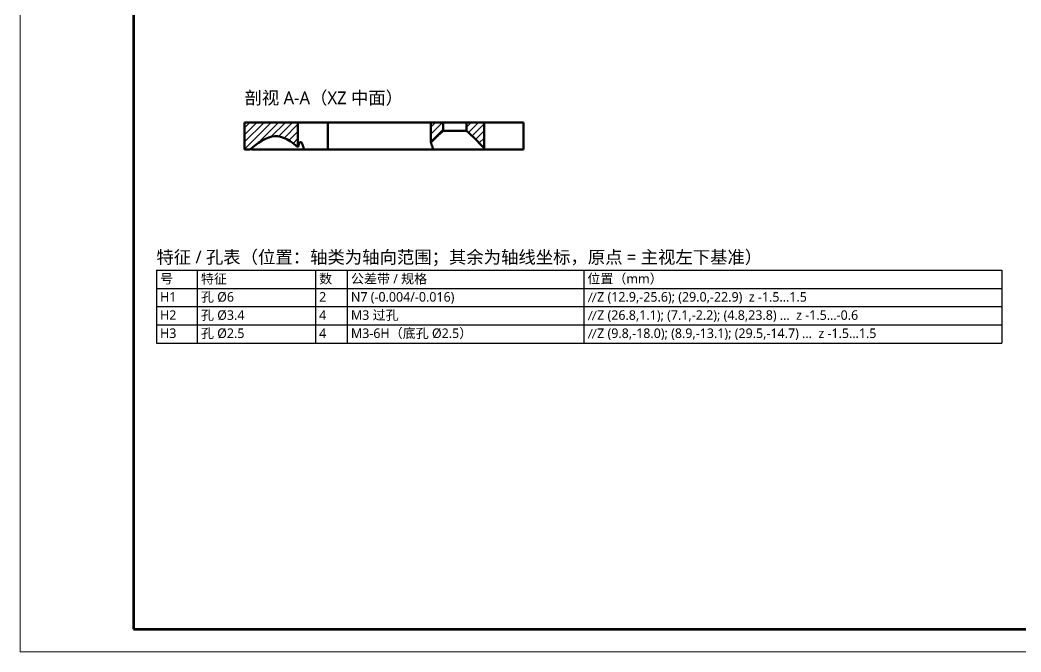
# Model space of a CAD drawing. Header units: millimetres. Extents: x 0 to 420, y 0 to 297.
# Drawn here: x 0 to 220.2, y 0 to 139.1 of the extents above; entities that cross this region are included whole.
import ezdxf

# ---------------------------------------------------------------- set-up
doc = ezdxf.new("R2010")
doc.units = ezdxf.units.MM
for name, color, linetype, lineweight in [('FRAME', 7, 'CONTINUOUS', 70), ('HATCH', 8, 'CONTINUOUS', 13), ('TEXT', 7, 'CONTINUOUS', 25), ('VISIBLE', 7, 'CONTINUOUS', 50)]:
    doc.layers.add(name, color=color, linetype=linetype, lineweight=lineweight)
doc.styles.add('CJK', font='NotoSansCJK-Regular.ttc')

msp = doc.modelspace()

# ---------------------------------------------------------------- hatches: boundary and pattern name
at = {"layer": 'HATCH'}
h = msp.add_hatch(dxfattribs=at)
h.set_pattern_fill('ANSI31', scale=0.35)
h.paths.add_polyline_path([(49.38276, 110.5524), (50.00201, 110.5524), (50.62126, 110.5524), (51.0956, 110.94559), (51.57447, 111.3382), (52.06277, 111.71902), (52.5625, 112.08468), (53.07613, 112.4305), (53.60658, 112.74986), (54.15692, 113.03344), (54.7296, 113.2684), (55.32464, 113.43844), (55.93705, 113.52648), (56.55566, 113.52112), (57.16657, 113.42312), (57.75923, 113.24491), (58.32933, 113.00373), (58.87729, 112.71556), (59.4057, 112.39282), (59.91763, 112.04448), (60.41596, 111.67691), (60.9031, 111.29462), (61.14575, 111.40303), (61.14575, 112.02228), (61.14575, 112.64153), (61.14575, 113.26078), (61.14575, 113.88004), (61.14575, 114.49929), (61.14575, 115.11854), (61.14575, 115.7378), (61.14575, 116.35705), (60.72185, 116.5524), (60.1026, 116.5524), (59.48334, 116.5524), (58.86409, 116.5524), (58.24484, 116.5524), (57.62558, 116.5524), (57.00633, 116.5524), (56.38708, 116.5524), (55.76782, 116.5524), (55.14857, 116.5524), (54.52932, 116.5524), (53.91006, 116.5524), (53.29081, 116.5524), (52.67156, 116.5524), (52.0523, 116.5524), (51.43305, 116.5524), (50.8138, 116.5524), (50.19454, 116.5524), (49.57529, 116.5524), (49.38276, 116.12568), (49.38276, 115.50643), (49.38276, 114.88717), (49.38276, 114.26792), (49.38276, 113.64867), (49.38276, 113.02941), (49.38276, 112.41016), (49.38276, 111.79091), (49.38276, 111.17165), (49.38276, 110.5524)])
h = msp.add_hatch(dxfattribs=at)
h.set_pattern_fill('ANSI31', scale=0.35)
h.paths.add_polyline_path([(90.35044, 116.5524), (90.35044, 115.99366), (90.35044, 115.43491), (90.35044, 114.87617), (90.35044, 114.31743), (90.35044, 113.75869), (90.35044, 113.19994), (90.35044, 112.6412), (90.35044, 112.08246), (90.7344, 112.46159), (91.12887, 112.8573), (91.52667, 113.24965), (91.9287, 113.63767), (92.33621, 114.01994), (92.75094, 114.39434), (93.07336, 114.80538), (93.07336, 115.36412), (93.07336, 115.92286), (93.07336, 116.4816), (92.58541, 116.5524), (92.02666, 116.5524), (91.46792, 116.5524), (90.90918, 116.5524), (90.35044, 116.5524)])
h = msp.add_hatch(dxfattribs=at)
h.set_pattern_fill('ANSI31', scale=0.35)
h.paths.add_polyline_path([(102.11343, 110.88054), (102.11343, 111.50445), (102.11343, 112.12836), (102.11343, 112.75227), (102.11343, 113.37618), (102.11343, 114.0001), (102.11343, 114.62401), (102.11343, 115.24792), (102.11343, 115.87183), (102.11343, 116.49575), (101.54618, 116.5524), (100.92226, 116.5524), (100.29835, 116.5524), (99.67444, 116.5524), (99.05053, 116.5524), (98.42662, 116.5524), (98.24144, 116.11367), (98.24144, 115.48975), (98.24144, 114.86584), (98.56738, 114.39123), (99.0299, 113.97251), (99.4837, 113.54436), (99.9311, 113.1095), (100.37365, 112.66972), (100.81247, 112.2262), (101.24834, 111.77979), (101.68185, 111.33109), (102.11343, 110.88054)])

# ---------------------------------------------------------------- linework, layer by layer
at = {"layer": 'FRAME', "lineweight": 18}
msp.add_lwpolyline([(0, 0), (420, 0), (420, 297), (0, 297)], close=True, dxfattribs=at)
at = {"layer": 'FRAME'}
msp.add_lwpolyline([(25, 5), (415, 5), (415, 292), (25, 292)], close=True, dxfattribs=at)
at = {"layer": 'TEXT'}
for p, q in [((30, 84), (30, 68)), ((39, 84), (39, 68)), ((65, 84), (65, 68)), ((72, 84), (72, 68)), ((124, 84), (124, 68)), ((216, 84), (216, 68))]:
    msp.add_line(p, q, dxfattribs=at)
for points in [[(30, 84), (216, 84)], [(30, 80), (216, 80)], [(30, 76), (216, 76)], [(30, 72), (216, 72)], [(30, 68), (216, 68)]]:
    msp.add_lwpolyline(points, dxfattribs=at)
at = {"layer": 'VISIBLE'}
for points in [[(49.38276, 116.5524), (49.38276, 110.5524)], [(61.14575, 116.5524), (49.38276, 116.5524)], [(61.14575, 116.5524), (61.14575, 111.09683)], [(67.70633, 116.5524), (61.14575, 116.5524)], [(67.70633, 116.5524), (90.35044, 116.5524)], [(67.70633, 116.5524), (67.70633, 110.5524)], [(93.07336, 116.5524), (90.35044, 116.5524)], [(90.35044, 116.5524), (90.35044, 112.07125)], [(90.35044, 112.07125), (90.59747, 112.32292), (90.83477, 112.56283), (91.0628, 112.79144), (91.28199, 113.0092), (91.49277, 113.21652), (91.69555, 113.4138), (91.8907, 113.60142), (92.07862, 113.77974), (92.25965, 113.9491), (92.43415, 114.10984), (92.60245, 114.26225), (92.76488, 114.40663), (92.92175, 114.54326), (93.07336, 114.6724)], [(93.07336, 116.5524), (93.36482, 116.5524), (93.69111, 116.5524), (94.04728, 116.5524), (94.42791, 116.5524), (94.82721, 116.5524), (95.23913, 116.5524), (95.6574, 116.5524), (96.07567, 116.5524), (96.48758, 116.5524), (96.88689, 116.5524), (97.26751, 116.5524), (97.62368, 116.5524), (97.94997, 116.5524), (98.24144, 116.5524)], [(93.07336, 116.5524), (93.07336, 114.6724)], [(98.24144, 114.6724), (97.94997, 114.6724), (97.62368, 114.6724), (97.26751, 114.6724), (96.88689, 114.6724), (96.48758, 114.6724), (96.07567, 114.6724), (95.6574, 114.6724), (95.23913, 114.6724), (94.82721, 114.6724), (94.42791, 114.6724), (94.04728, 114.6724), (93.69111, 114.6724), (93.36482, 114.6724), (93.07336, 114.6724)], [(102.11343, 116.5524), (98.24144, 116.5524)], [(98.24144, 116.5524), (98.24144, 114.6724)], [(98.24144, 114.6724), (98.43932, 114.50325), (98.64623, 114.32135), (98.86283, 114.12609), (99.08983, 113.91685), (99.32796, 113.69295), (99.57799, 113.45366), (99.84073, 113.1982), (100.11704, 112.92576), (100.40781, 112.63544), (100.71399, 112.3263), (101.03657, 111.99734), (101.37659, 111.64749), (101.73516, 111.27563), (102.11343, 110.88054)], [(110.75273, 116.5524), (102.11343, 116.5524)], [(102.11343, 116.5524), (102.11343, 110.88054)], [(110.75273, 110.5524), (110.75273, 116.5524)], [(50.63461, 110.5524), (51.60464, 111.36233), (52.47915, 112.02556), (53.27628, 112.55585), (54.01255, 112.96419), (54.70323, 113.25905), (55.36264, 113.44653), (56.00444, 113.53054), (56.64195, 113.5128), (57.28838, 113.39295), (57.95713, 113.1685), (58.66207, 112.83481), (59.41781, 112.38495), (60.24003, 111.8096), (61.14575, 111.09683)], [(50.63461, 110.5524), (49.38276, 110.5524)], [(50.87196, 110.75656), (50.87611, 110.74264), (50.88026, 110.72861), (50.88442, 110.71448), (50.8886, 110.70025), (50.89277, 110.68592), (50.89696, 110.67149), (50.90116, 110.65696), (50.90536, 110.64232), (50.90957, 110.62759), (50.91379, 110.61276), (50.91801, 110.59782), (50.92225, 110.58278), (50.92649, 110.56764), (50.93074, 110.5524)], [(62.46353, 110.5524), (61.94282, 110.5524), (61.3159, 110.5524), (60.59437, 110.5524), (59.79162, 110.5524), (58.92251, 110.5524), (58.00317, 110.5524), (57.05062, 110.5524), (56.08252, 110.5524), (55.11681, 110.5524), (54.1714, 110.5524), (53.2638, 110.5524), (52.41083, 110.5524), (51.62831, 110.5524), (50.93074, 110.5524)], [(61.14575, 111.09683), (61.19214, 111.25772), (61.23753, 111.40555), (61.28202, 111.54059), (61.32569, 111.66307), (61.36862, 111.77323), (61.41088, 111.87126), (61.45255, 111.95734), (61.49371, 112.03163), (61.53444, 112.09426), (61.5748, 112.14535), (61.61487, 112.185), (61.65472, 112.21326), (61.69443, 112.2302), (61.73407, 112.23584)], [(61.73407, 112.23584), (61.74518, 112.2354), (61.75629, 112.23407), (61.76741, 112.23185), (61.77853, 112.22874), (61.78966, 112.22475), (61.80079, 112.21986), (61.81194, 112.21409), (61.82309, 112.20743), (61.83426, 112.19987), (61.84545, 112.19143), (61.85665, 112.18209), (61.86786, 112.17185), (61.8791, 112.16072), (61.89035, 112.14869)], [(61.89035, 112.14869), (61.92774, 112.1025), (61.96543, 112.04641), (62.00348, 111.98031), (62.04195, 111.90412), (62.0809, 111.81771), (62.1204, 111.72094), (62.1605, 111.61367), (62.20127, 111.49573), (62.24276, 111.36693), (62.28506, 111.22707), (62.32821, 111.07593), (62.3723, 110.91328), (62.41738, 110.73886), (62.46353, 110.5524)], [(67.70633, 110.5524), (62.46353, 110.5524)], [(67.70633, 110.5524), (90.86445, 110.5524)], [(90.35044, 112.07125), (90.38404, 112.01686), (90.41794, 111.95456), (90.4522, 111.88428), (90.48684, 111.80593), (90.52192, 111.71942), (90.55747, 111.62464), (90.59355, 111.52147), (90.63019, 111.40978), (90.66743, 111.28944), (90.70534, 111.1603), (90.74394, 111.02221), (90.7833, 110.87498), (90.82345, 110.71844), (90.86445, 110.5524)], [(102.21019, 110.5524), (101.77122, 110.5524), (101.21894, 110.5524), (100.56358, 110.5524), (99.81729, 110.5524), (98.9939, 110.5524), (98.10868, 110.5524), (97.17802, 110.5524), (96.21918, 110.5524), (95.24993, 110.5524), (94.28823, 110.5524), (93.3519, 110.5524), (92.45831, 110.5524), (91.624, 110.5524), (90.86445, 110.5524)], [(102.11343, 110.88054), (102.12021, 110.85888), (102.12701, 110.83695), (102.13383, 110.81475), (102.14066, 110.79228), (102.14752, 110.76954), (102.1544, 110.74652), (102.1613, 110.72323), (102.16822, 110.69966), (102.17516, 110.67581), (102.18212, 110.65169), (102.1891, 110.62728), (102.19611, 110.6026), (102.20314, 110.57764), (102.21019, 110.5524)], [(110.75273, 110.5524), (102.21019, 110.5524)]]:
    msp.add_lwpolyline(points, dxfattribs=at)

# ---------------------------------------------------------------- texts
at = {"layer": 'TEXT', "style": 'CJK'}
for s, height, p in [('剖视 A-A（XZ 中面）', 2.8, (49.38276, 120.5524)), ('特征 / 孔表（位置：轴类为轴向范围；其余为轴线坐标，原点 = 主视左下基准）', 2.8, (30, 85.5)), ('号', 2.1, (30.8, 81.1)), ('特征', 2.1, (39.8, 81.1)), ('数', 2.1, (65.8, 81.1)), ('公差带 / 规格', 2.1, (72.8, 81.1)), ('位置（mm）', 2.1, (124.8, 81.1)), ('孔 Ø6', 2.1, (39.8, 77.1)), ('H1', 2.1, (30.8, 77.1)), ('2', 2.1, (65.8, 77.1)), ('N7 (-0.004/-0.016)', 2.1, (72.8, 77.1)), ('∥Z (12.9,-25.6); (29.0,-22.9)  z -1.5…1.5', 2.1, (124.8, 77.1)), ('H2', 2.1, (30.8, 73.1)), ('孔 Ø3.4', 2.1, (39.8, 73.1)), ('4', 2.1, (65.8, 73.1)), ('M3 过孔', 2.1, (72.8, 73.1)), ('∥Z (26.8,1.1); (7.1,-2.2); (4.8,23.8) …  z -1.5…-0.6', 2.1, (124.8, 73.1)), ('H3', 2.1, (30.8, 69.1)), ('孔 Ø2.5', 2.1, (39.8, 69.1)), ('4', 2.1, (65.8, 69.1)), ('M3-6H（底孔 Ø2.5）', 2.1, (72.8, 69.1)), ('∥Z (9.8,-18.0); (8.9,-13.1); (29.5,-14.7) …  z -1.5…1.5', 2.1, (124.8, 69.1))]:
    msp.add_text(s, height=height, dxfattribs=at).set_placement(p)

doc.saveas('drawing.dxf')
